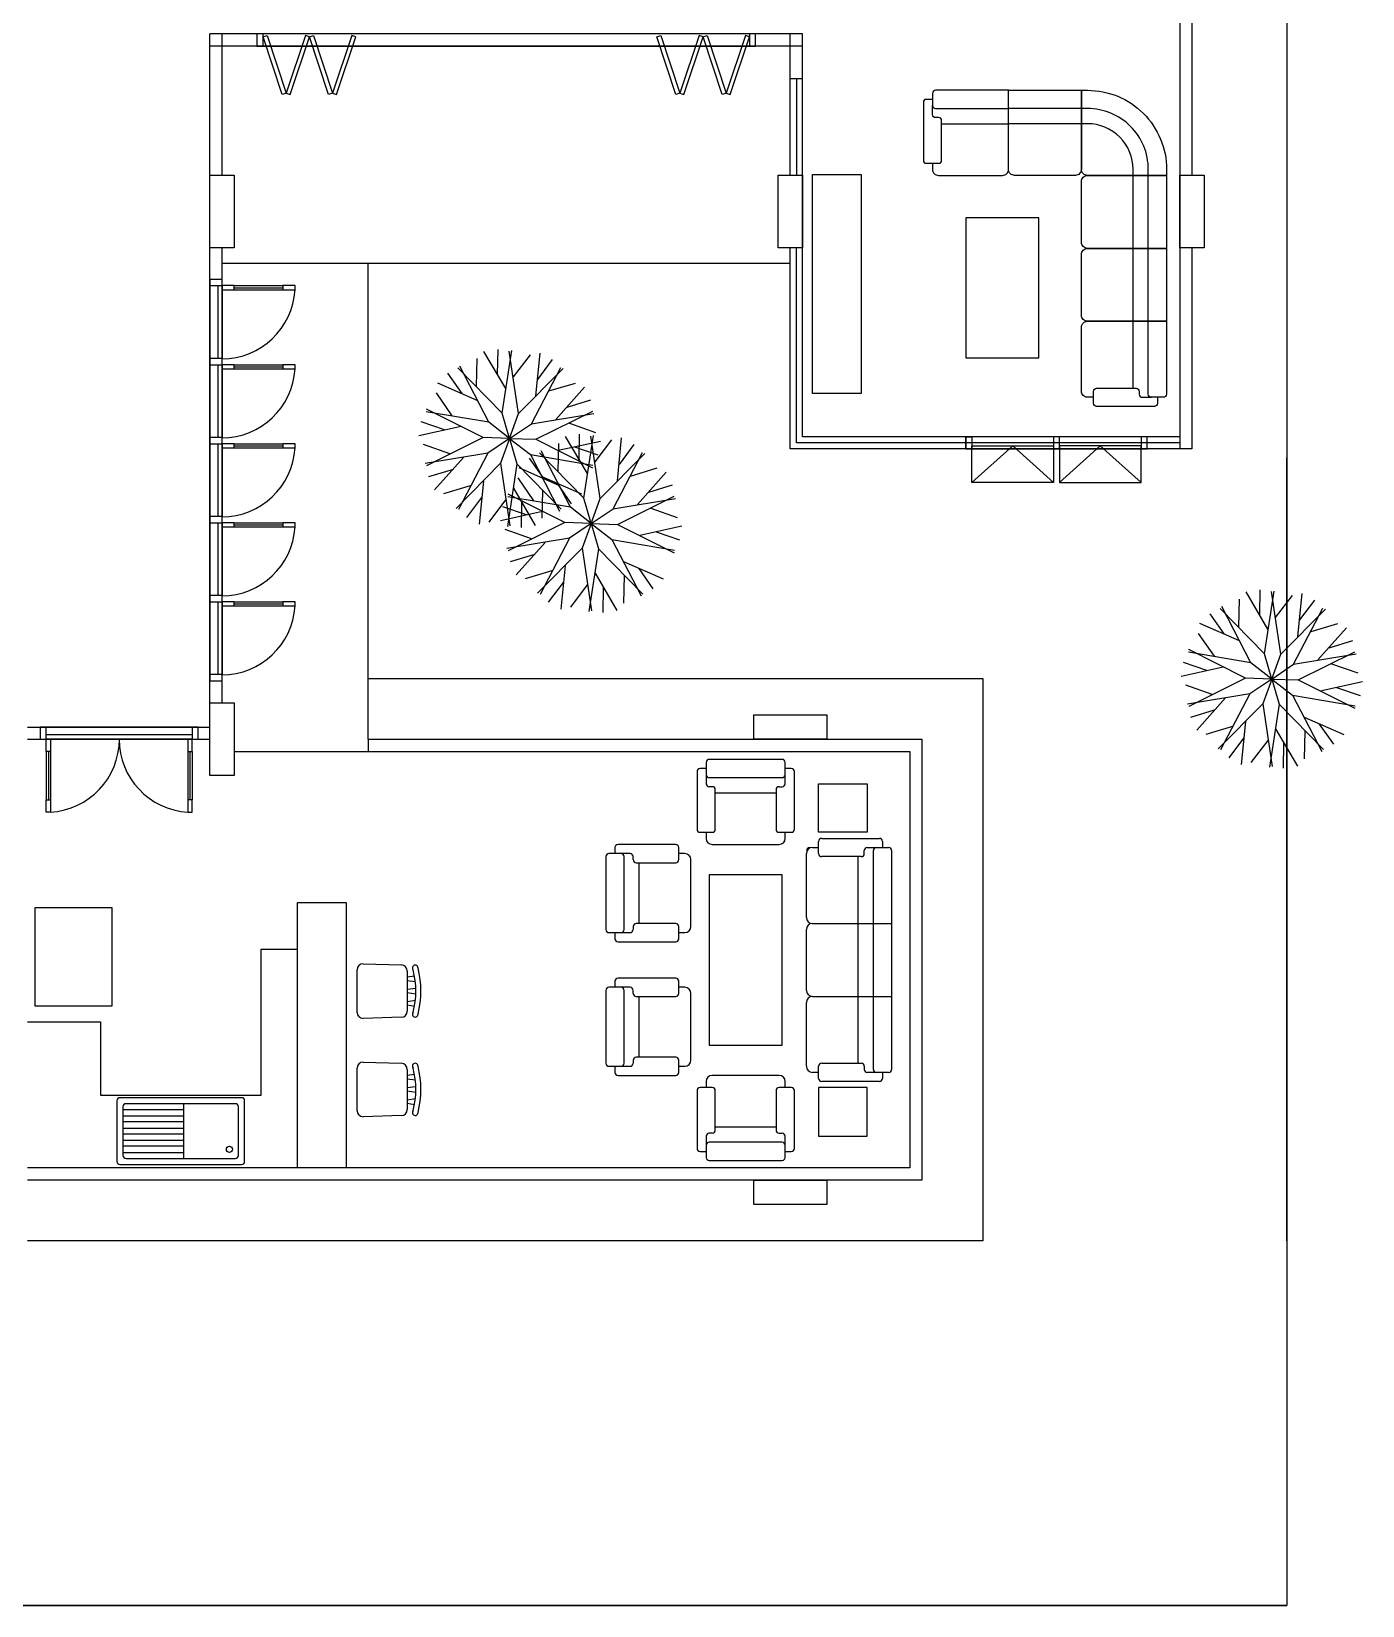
# Model space of a CAD drawing. Header units: inches. Extents: x 232 to 336, y -86 to 33.
# Drawn here: x 283.17 to 294.12, y -56.67 to -43.72 of the extents above; entities that cross this region are included whole.
import ezdxf

# ---------------------------------------------------------------- set-up
doc = ezdxf.new("R2010")
doc.units = ezdxf.units.IN
doc.header["$MEASUREMENT"] = 0
doc.layers.add('con', color=250, linetype='Continuous')

msp = doc.modelspace()

# ---------------------------------------------------------------- linework, layer by layer
at = {"layer": 'con'}
for p, q in [((293.494, -33.441), (293.494, -56.671)), ((292.615, -40.486), (292.615, -47.056)), ((292.715, -40.486), (292.715, -44.903)), ((284.639, -49.544), (284.639, -43.742)), ((289.512, -43.742), (284.639, -43.742)), ((284.739, -44.903), (284.739, -43.742)), ((289.126, -43.742), (285.026, -43.742)), ((285.026, -43.742), (285.026, -43.842)), ((285.076, -43.742), (285.026, -43.742)), ((285.026, -43.742), (285.026, -43.842)), ((285.076, -43.842), (285.076, -43.742)), ((285.076, -43.767), (285.109, -43.756)), ((285.109, -43.756), (285.266, -44.23)), ((285.424, -43.756), (285.266, -44.23)), ((285.457, -43.767), (285.424, -43.756)), ((285.457, -43.767), (285.49, -43.756)), ((285.49, -43.756), (285.648, -44.23)), ((285.805, -43.756), (285.648, -44.23)), ((285.838, -43.767), (285.805, -43.756)), ((288.313, -43.767), (288.347, -43.756)), ((288.347, -43.756), (288.504, -44.23)), ((288.661, -43.756), (288.504, -44.23)), ((288.695, -43.767), (288.661, -43.756)), ((288.695, -43.767), (288.728, -43.756)), ((288.728, -43.756), (288.885, -44.23)), ((289.043, -43.756), (288.885, -44.23)), ((289.076, -43.767), (289.043, -43.756)), ((289.126, -43.742), (289.076, -43.742)), ((289.076, -43.742), (289.076, -43.842)), ((289.126, -43.842), (289.126, -43.742)), ((289.126, -43.842), (289.126, -43.742)), ((289.412, -44.903), (289.412, -43.742)), ((289.512, -47.056), (289.512, -43.742)), ((289.512, -43.842), (284.639, -43.842)), ((285.026, -43.842), (289.126, -43.842)), ((285.026, -43.842), (285.076, -43.842)), ((285.233, -44.241), (285.076, -43.767)), ((285.3, -44.241), (285.457, -43.767)), ((285.614, -44.241), (285.457, -43.767)), ((285.681, -44.241), (285.838, -43.767)), ((288.471, -44.241), (288.313, -43.767)), ((288.537, -44.241), (288.695, -43.767)), ((288.852, -44.241), (288.695, -43.767)), ((288.918, -44.241), (289.076, -43.767)), ((289.076, -43.842), (289.126, -43.842)), ((289.412, -44.11), (289.512, -44.11)), ((289.462, -44.11), (289.462, -44.903)), ((285.266, -44.23), (285.233, -44.241)), ((285.266, -44.23), (285.3, -44.241)), ((285.648, -44.23), (285.614, -44.241)), ((285.648, -44.23), (285.681, -44.241)), ((288.504, -44.23), (288.471, -44.241)), ((288.504, -44.23), (288.537, -44.241)), ((288.885, -44.23), (288.852, -44.241)), ((288.885, -44.23), (288.918, -44.241)), ((291.806, -44.356), (291.206, -44.356)), ((290.656, -44.481), (291.206, -44.481)), ((291.806, -44.481), (291.206, -44.481)), ((284.639, -45.503), (284.639, -44.903)), ((284.639, -44.903), (284.839, -44.903)), ((284.839, -44.903), (284.839, -45.503)), ((289.312, -45.503), (289.312, -44.903)), ((289.312, -44.903), (289.512, -44.903)), ((289.512, -44.903), (289.512, -45.503)), ((289.594, -44.899), (289.994, -44.899)), ((289.594, -46.699), (289.594, -44.899)), ((289.994, -44.899), (289.994, -46.699)), ((292.231, -45.506), (292.231, -44.906)), ((292.356, -45.506), (292.356, -44.906)), ((292.615, -45.503), (292.615, -44.903)), ((292.615, -44.903), (292.815, -44.903)), ((292.815, -44.903), (292.815, -45.503)), ((291.456, -45.256), (290.856, -45.256)), ((290.856, -45.256), (290.856, -46.406)), ((291.456, -46.406), (291.456, -45.256)), ((284.839, -45.503), (284.639, -45.503)), ((284.739, -49.244), (284.739, -45.503)), ((289.512, -45.503), (289.312, -45.503)), ((289.412, -47.156), (289.412, -45.503)), ((289.462, -47.106), (289.462, -45.503)), ((292.231, -46.106), (292.231, -45.506)), ((292.356, -46.106), (292.356, -45.506)), ((292.815, -45.503), (292.615, -45.503)), ((292.715, -45.503), (292.715, -47.156)), ((289.412, -45.631), (284.739, -45.631)), ((285.939, -49.544), (285.939, -45.631)), ((284.639, -45.763), (284.639, -49.063)), ((284.739, -45.763), (284.639, -45.763)), ((284.639, -45.763), (284.639, -45.813)), ((284.739, -45.763), (284.639, -45.763)), ((284.639, -45.813), (284.639, -46.413)), ((284.639, -45.813), (284.739, -45.813)), ((284.704, -45.813), (284.704, -46.413)), ((284.739, -49.063), (284.739, -45.763)), ((284.739, -45.813), (284.739, -45.763)), ((284.739, -45.813), (284.739, -46.413)), ((284.739, -45.813), (284.739, -45.848)), ((284.839, -45.813), (284.739, -45.813)), ((284.839, -45.813), (285.239, -45.813)), ((284.839, -45.848), (284.839, -45.813)), ((284.839, -45.831), (285.239, -45.831)), ((285.239, -45.813), (285.239, -45.848)), ((285.339, -45.813), (285.239, -45.813)), ((285.339, -45.848), (285.339, -45.813)), ((284.739, -45.848), (284.839, -45.848)), ((284.839, -45.848), (285.239, -45.848)), ((285.239, -45.848), (285.339, -45.848)), ((292.231, -46.656), (292.231, -46.106)), ((287.072, -46.66), (286.892, -46.354)), ((287.005, -46.541), (287.008, -46.337)), ((287.043, -46.862), (287.122, -46.346)), ((287.177, -46.866), (287.101, -46.351)), ((284.639, -46.413), (284.639, -46.463)), ((284.739, -46.413), (284.639, -46.413)), ((284.639, -46.463), (284.639, -47.063)), ((284.639, -46.463), (284.739, -46.463)), ((284.704, -46.463), (284.704, -47.063)), ((284.739, -46.463), (284.739, -46.413)), ((284.739, -46.463), (284.739, -47.063)), ((284.739, -46.463), (284.739, -46.498)), ((284.839, -46.463), (284.739, -46.463)), ((284.839, -46.463), (285.239, -46.463)), ((284.839, -46.498), (284.839, -46.463)), ((284.839, -46.481), (285.239, -46.481)), ((285.239, -46.463), (285.239, -46.498)), ((285.339, -46.463), (285.239, -46.463)), ((285.339, -46.498), (285.339, -46.463)), ((286.932, -46.937), (286.693, -46.474)), ((286.832, -46.642), (286.837, -46.413)), ((287.135, -46.564), (287.274, -46.382)), ((287.319, -46.72), (287.354, -46.367)), ((287.335, -46.584), (287.457, -46.421)), ((290.856, -46.406), (291.456, -46.406)), ((284.739, -46.498), (284.839, -46.498)), ((284.839, -46.498), (285.239, -46.498)), ((285.239, -46.498), (285.339, -46.498)), ((286.837, -46.757), (286.512, -46.614)), ((286.712, -46.7), (286.596, -46.533)), ((287.043, -46.862), (286.678, -46.49)), ((287.177, -46.866), (287.544, -46.495)), ((287.283, -46.949), (287.524, -46.487)), ((287.427, -46.679), (287.646, -46.614)), ((286.632, -46.883), (286.502, -46.695)), ((287.483, -46.914), (287.719, -46.648)), ((289.994, -46.699), (289.594, -46.699)), ((286.932, -46.937), (286.418, -46.85)), ((286.887, -47.063), (286.421, -46.829)), ((287.103, -47.07), (287.043, -46.862)), ((287.103, -47.07), (287.177, -46.866)), ((287.283, -46.949), (287.797, -46.864)), ((287.32, -47.077), (287.787, -46.845)), ((287.576, -46.813), (287.771, -46.753)), ((286.704, -46.973), (286.357, -47.049)), ((286.569, -47), (286.377, -46.934)), ((287.103, -47.07), (286.932, -46.937)), ((287.103, -47.07), (287.283, -46.949)), ((287.595, -46.944), (287.81, -47.02)), ((284.639, -47.063), (284.639, -47.113)), ((284.739, -47.063), (284.639, -47.063)), ((284.639, -47.113), (284.639, -47.713)), ((284.639, -47.113), (284.739, -47.113)), ((284.704, -47.113), (284.704, -47.713)), ((284.739, -47.113), (284.739, -47.063)), ((284.739, -47.113), (284.739, -47.713)), ((284.739, -47.113), (284.739, -47.148)), ((284.839, -47.113), (284.739, -47.113)), ((284.839, -47.113), (285.239, -47.113)), ((284.839, -47.148), (284.839, -47.113)), ((284.839, -47.131), (285.239, -47.131)), ((285.239, -47.113), (285.239, -47.148)), ((285.339, -47.113), (285.239, -47.113)), ((285.339, -47.148), (285.339, -47.113)), ((286.612, -47.196), (286.396, -47.12)), ((286.887, -47.063), (286.42, -47.295)), ((287.103, -47.07), (286.887, -47.063)), ((287.103, -47.07), (286.924, -47.191)), ((287.103, -47.07), (287.029, -47.274)), ((287.103, -47.07), (287.32, -47.077)), ((287.103, -47.07), (287.274, -47.203)), ((287.103, -47.07), (287.163, -47.278)), ((287.32, -47.077), (287.786, -47.312)), ((287.502, -47.167), (287.85, -47.091)), ((287.503, -47.341), (287.508, -47.112)), ((287.743, -47.359), (287.564, -47.053)), ((287.676, -47.24), (287.679, -47.036)), ((287.715, -47.561), (287.793, -47.045)), ((287.848, -47.565), (287.772, -47.05)), ((287.807, -47.263), (287.945, -47.081)), ((287.99, -47.419), (288.025, -47.066)), ((288.006, -47.283), (288.128, -47.12)), ((292.615, -47.106), (289.462, -47.106)), ((292.615, -47.056), (289.512, -47.056)), ((290.856, -47.056), (290.906, -47.056)), ((290.856, -47.156), (290.856, -47.056)), ((292.346, -47.056), (290.856, -47.056)), ((290.856, -47.056), (290.856, -47.156)), ((290.906, -47.056), (290.906, -47.156)), ((290.906, -47.131), (291.576, -47.131)), ((290.906, -47.431), (290.906, -47.131)), ((290.906, -47.431), (291.241, -47.131)), ((291.576, -47.056), (290.911, -47.056)), ((291.241, -47.131), (291.576, -47.431)), ((291.626, -47.056), (291.576, -47.056)), ((291.576, -47.056), (291.576, -47.156)), ((291.576, -47.131), (291.576, -47.431)), ((292.296, -47.056), (291.626, -47.056)), ((291.626, -47.156), (291.626, -47.056)), ((291.961, -47.131), (291.626, -47.431)), ((292.296, -47.131), (291.626, -47.131)), ((291.626, -47.131), (291.626, -47.431)), ((292.296, -47.431), (291.961, -47.131)), ((292.346, -47.056), (292.296, -47.056)), ((292.296, -47.056), (292.296, -47.156)), ((292.296, -47.431), (292.296, -47.131)), ((292.346, -47.156), (292.346, -47.056)), ((292.346, -47.156), (292.346, -47.056)), ((292.615, -47.056), (292.615, -47.156)), ((284.739, -47.148), (284.839, -47.148)), ((284.839, -47.148), (285.239, -47.148)), ((285.239, -47.148), (285.339, -47.148)), ((286.924, -47.191), (286.409, -47.276)), ((286.723, -47.227), (286.487, -47.492)), ((286.924, -47.191), (286.682, -47.654)), ((287.384, -47.399), (287.267, -47.232)), ((287.274, -47.203), (287.514, -47.667)), ((287.274, -47.203), (287.788, -47.29)), ((287.715, -47.561), (287.35, -47.189)), ((287.604, -47.636), (287.364, -47.173)), ((287.637, -47.14), (287.829, -47.206)), ((287.848, -47.565), (288.215, -47.195)), ((287.954, -47.648), (288.195, -47.186)), ((292.715, -47.156), (289.412, -47.156)), ((290.906, -47.156), (290.856, -47.156)), ((290.856, -47.156), (292.346, -47.156)), ((291.576, -47.156), (290.911, -47.156)), ((291.576, -47.156), (291.626, -47.156)), ((292.296, -47.156), (291.626, -47.156)), ((292.296, -47.156), (292.346, -47.156)), ((293.494, -53.671), (293.494, -47.23)), ((286.63, -47.327), (286.436, -47.387)), ((287.029, -47.274), (286.663, -47.645)), ((287.029, -47.274), (287.106, -47.789)), ((287.163, -47.278), (287.085, -47.794)), ((287.163, -47.278), (287.528, -47.651)), ((287.508, -47.456), (287.183, -47.313)), ((287.369, -47.383), (287.695, -47.526)), ((288.098, -47.379), (288.317, -47.313)), ((288.154, -47.613), (288.391, -47.347)), ((286.78, -47.461), (286.56, -47.526)), ((286.888, -47.42), (286.853, -47.774)), ((287.135, -47.48), (287.314, -47.787)), ((287.303, -47.582), (287.173, -47.394)), ((287.375, -47.499), (287.369, -47.727)), ((287.494, -47.441), (287.611, -47.607)), ((288.248, -47.512), (288.442, -47.452)), ((291.576, -47.431), (290.906, -47.431)), ((291.626, -47.431), (292.296, -47.431)), ((286.872, -47.556), (286.749, -47.719)), ((287.071, -47.576), (286.932, -47.758)), ((287.241, -47.699), (287.048, -47.633)), ((287.604, -47.636), (287.09, -47.549)), ((287.558, -47.762), (287.092, -47.528)), ((287.201, -47.6), (287.198, -47.803)), ((287.775, -47.769), (287.604, -47.636)), ((287.775, -47.769), (287.715, -47.561)), ((287.775, -47.769), (287.848, -47.565)), ((287.775, -47.769), (287.954, -47.648)), ((287.954, -47.648), (288.469, -47.563)), ((287.991, -47.777), (288.458, -47.544)), ((288.266, -47.643), (288.482, -47.719)), ((284.639, -47.713), (284.639, -47.763)), ((284.739, -47.713), (284.639, -47.713)), ((284.639, -47.763), (284.639, -48.363)), ((284.639, -47.763), (284.739, -47.763)), ((284.704, -47.763), (284.704, -48.363)), ((284.739, -47.763), (284.739, -47.713)), ((284.739, -47.763), (284.739, -48.363)), ((284.739, -47.763), (284.739, -47.798)), ((284.839, -47.763), (284.739, -47.763)), ((284.839, -47.763), (285.239, -47.763)), ((284.839, -47.798), (284.839, -47.763)), ((285.239, -47.763), (285.239, -47.798)), ((285.339, -47.763), (285.239, -47.763)), ((285.339, -47.798), (285.339, -47.763)), ((287.375, -47.672), (287.028, -47.748)), ((287.558, -47.762), (287.091, -47.994)), ((287.775, -47.769), (287.558, -47.762)), ((287.775, -47.769), (287.595, -47.891)), ((287.775, -47.769), (287.701, -47.973)), ((287.775, -47.769), (287.991, -47.777)), ((287.775, -47.769), (287.945, -47.902)), ((287.775, -47.769), (287.834, -47.977)), ((287.991, -47.777), (288.457, -48.011)), ((284.739, -47.798), (284.839, -47.798)), ((284.839, -47.781), (285.239, -47.781)), ((284.839, -47.798), (285.239, -47.798)), ((285.239, -47.798), (285.339, -47.798)), ((287.283, -47.895), (287.067, -47.819)), ((287.595, -47.891), (287.08, -47.975)), ((287.595, -47.891), (287.354, -48.353)), ((287.945, -47.902), (288.185, -48.366)), ((287.945, -47.902), (288.459, -47.989)), ((288.174, -47.866), (288.521, -47.79)), ((288.308, -47.839), (288.501, -47.905)), ((287.301, -48.026), (287.107, -48.086)), ((287.395, -47.926), (287.158, -48.191)), ((287.701, -47.973), (287.334, -48.344)), ((287.701, -47.973), (287.777, -48.488)), ((287.834, -47.977), (287.756, -48.493)), ((287.834, -47.977), (288.199, -48.35)), ((287.451, -48.16), (287.232, -48.225)), ((287.559, -48.119), (287.524, -48.473)), ((288.041, -48.082), (288.366, -48.225)), ((288.165, -48.14), (288.282, -48.306)), ((287.543, -48.255), (287.421, -48.418)), ((287.742, -48.275), (287.604, -48.457)), ((287.806, -48.179), (287.985, -48.486)), ((288.046, -48.198), (288.041, -48.426)), ((284.639, -48.363), (284.639, -48.413)), ((284.739, -48.363), (284.639, -48.363)), ((284.639, -48.413), (284.639, -49.013)), ((284.639, -48.413), (284.739, -48.413)), ((284.704, -48.413), (284.704, -49.013)), ((284.739, -48.413), (284.739, -48.363)), ((284.739, -48.413), (284.739, -49.013)), ((284.739, -48.413), (284.739, -48.448)), ((284.839, -48.413), (284.739, -48.413)), ((284.839, -48.413), (285.239, -48.413)), ((284.839, -48.448), (284.839, -48.413)), ((285.239, -48.413), (285.239, -48.448)), ((285.339, -48.413), (285.239, -48.413)), ((285.339, -48.448), (285.339, -48.413)), ((287.873, -48.299), (287.87, -48.502)), ((293.1, -48.62), (293.105, -48.392)), ((293.34, -48.639), (293.16, -48.332)), ((293.273, -48.519), (293.276, -48.316)), ((293.311, -48.841), (293.39, -48.325)), ((293.445, -48.845), (293.369, -48.33)), ((293.403, -48.543), (293.542, -48.361)), ((293.587, -48.699), (293.622, -48.345)), ((293.603, -48.563), (293.725, -48.4)), ((284.739, -48.448), (284.839, -48.448)), ((284.839, -48.431), (285.239, -48.431)), ((284.839, -48.448), (285.239, -48.448)), ((285.239, -48.448), (285.339, -48.448)), ((292.98, -48.678), (292.864, -48.512)), ((293.311, -48.841), (292.946, -48.468)), ((293.2, -48.916), (292.961, -48.452)), ((293.445, -48.845), (293.812, -48.474)), ((293.551, -48.928), (293.792, -48.465)), ((292.9, -48.862), (292.769, -48.674)), ((293.105, -48.736), (292.78, -48.593)), ((293.695, -48.658), (293.914, -48.593)), ((293.751, -48.892), (293.987, -48.627)), ((293.155, -49.042), (292.689, -48.807)), ((293.844, -48.792), (294.039, -48.732)), ((292.837, -48.979), (292.645, -48.913)), ((293.2, -48.916), (292.686, -48.829)), ((293.371, -49.049), (293.2, -48.916)), ((293.371, -49.049), (293.311, -48.841)), ((293.371, -49.049), (293.445, -48.845)), ((293.371, -49.049), (293.551, -48.928)), ((293.551, -48.928), (294.065, -48.843)), ((293.588, -49.056), (294.055, -48.824)), ((293.863, -48.923), (294.078, -48.999)), ((284.639, -49.013), (284.639, -49.063)), ((284.739, -49.013), (284.639, -49.013)), ((284.639, -49.063), (284.739, -49.063)), ((284.639, -49.063), (284.739, -49.063)), ((284.739, -49.063), (284.739, -49.013)), ((285.939, -49.044), (290.994, -49.044)), ((290.994, -49.044), (290.994, -53.671)), ((292.972, -48.952), (292.625, -49.028)), ((293.155, -49.042), (292.688, -49.274)), ((293.371, -49.049), (293.155, -49.042)), ((293.371, -49.049), (293.192, -49.17)), ((293.371, -49.049), (293.297, -49.253)), ((293.371, -49.049), (293.588, -49.056)), ((293.371, -49.049), (293.542, -49.182)), ((293.371, -49.049), (293.431, -49.257)), ((293.588, -49.056), (294.054, -49.29)), ((293.77, -49.146), (294.118, -49.07)), ((292.88, -49.175), (292.664, -49.099)), ((293.192, -49.17), (292.677, -49.255)), ((293.192, -49.17), (292.95, -49.632)), ((293.542, -49.182), (293.782, -49.645)), ((293.542, -49.182), (294.056, -49.269)), ((293.905, -49.119), (294.097, -49.185)), ((284.639, -49.844), (284.639, -49.244)), ((284.639, -49.244), (284.839, -49.244)), ((284.839, -49.244), (284.839, -49.844)), ((292.898, -49.306), (292.704, -49.366)), ((292.991, -49.205), (292.755, -49.471)), ((293.297, -49.253), (292.931, -49.624)), ((293.297, -49.253), (293.374, -49.768)), ((293.431, -49.257), (293.352, -49.773)), ((293.431, -49.257), (293.796, -49.629)), ((283.139, -49.444), (284.639, -49.444)), ((283.293, -49.444), (283.243, -49.444)), ((283.243, -49.444), (283.243, -49.544)), ((284.543, -49.444), (283.243, -49.444)), ((283.243, -49.444), (283.243, -49.544)), ((284.493, -49.444), (283.293, -49.444)), ((283.293, -49.544), (283.293, -49.444)), ((284.543, -49.444), (284.493, -49.444)), ((284.493, -49.444), (284.493, -49.544)), ((284.543, -49.544), (284.543, -49.444)), ((284.543, -49.544), (284.543, -49.444)), ((289.112, -49.544), (289.112, -49.344)), ((289.112, -49.344), (289.712, -49.344)), ((289.712, -49.344), (289.712, -49.544)), ((293.048, -49.44), (292.828, -49.505)), ((293.156, -49.399), (293.121, -49.752)), ((293.403, -49.459), (293.582, -49.765)), ((293.637, -49.362), (293.963, -49.505)), ((293.762, -49.419), (293.879, -49.586)), ((283.139, -49.544), (284.639, -49.544)), ((283.243, -49.544), (283.293, -49.544)), ((283.243, -49.544), (284.543, -49.544)), ((284.493, -49.509), (283.293, -49.509)), ((284.493, -49.544), (283.293, -49.544)), ((283.293, -49.544), (283.328, -49.544)), ((283.293, -49.644), (283.293, -49.544)), ((283.328, -49.544), (283.328, -49.644)), ((284.493, -49.544), (284.458, -49.544)), ((284.458, -49.544), (284.458, -49.644)), ((284.493, -49.544), (284.543, -49.544)), ((284.493, -49.644), (284.493, -49.544)), ((285.939, -49.544), (290.494, -49.544)), ((285.939, -49.544), (285.939, -49.644)), ((289.712, -49.544), (289.112, -49.544)), ((290.494, -49.544), (290.494, -53.171)), ((293.139, -49.535), (293.017, -49.698)), ((293.339, -49.555), (293.2, -49.737)), ((293.469, -49.578), (293.466, -49.782)), ((293.643, -49.477), (293.637, -49.706)), ((283.293, -49.644), (283.293, -50.044)), ((283.328, -49.644), (283.293, -49.644)), ((283.31, -49.644), (283.31, -50.044)), ((283.328, -49.644), (283.328, -50.044)), ((284.458, -49.644), (284.458, -50.044)), ((284.458, -49.644), (284.493, -49.644)), ((284.475, -49.644), (284.475, -50.044)), ((284.493, -49.644), (284.493, -50.044)), ((284.839, -49.644), (290.394, -49.644)), ((289.345, -49.71), (288.745, -49.71)), ((290.394, -49.644), (290.394, -53.071)), ((284.839, -49.844), (284.639, -49.844)), ((288.645, -49.81), (288.645, -50.285)), ((288.72, -49.785), (288.67, -49.785)), ((288.72, -49.735), (288.72, -49.835)), ((288.72, -49.835), (288.72, -49.91)), ((289.37, -49.785), (289.37, -49.735)), ((289.42, -49.785), (289.37, -49.785)), ((289.37, -49.835), (289.37, -49.785)), ((289.37, -49.91), (289.37, -49.835)), ((289.445, -50.285), (289.445, -49.81)), ((288.745, -49.86), (289.345, -49.86)), ((288.77, -49.935), (288.745, -49.935)), ((288.795, -50.285), (288.795, -49.96)), ((289.295, -49.96), (289.295, -50.285)), ((289.32, -49.935), (289.345, -49.935)), ((289.645, -50.31), (289.645, -49.91)), ((289.645, -49.91), (290.045, -49.91)), ((290.045, -49.91), (290.045, -50.31)), ((283.293, -50.044), (283.328, -50.044)), ((283.293, -50.144), (283.293, -50.044)), ((283.328, -50.044), (283.328, -50.144)), ((284.493, -50.044), (284.458, -50.044)), ((284.458, -50.044), (284.458, -50.144)), ((284.493, -50.144), (284.493, -50.044)), ((288.795, -49.985), (289.295, -49.985)), ((283.328, -50.144), (283.293, -50.144)), ((284.458, -50.144), (284.493, -50.144)), ((288.67, -50.31), (288.77, -50.31)), ((288.72, -50.31), (288.72, -50.36)), ((289.32, -50.31), (289.37, -50.31)), ((289.37, -50.31), (289.42, -50.31)), ((289.37, -50.36), (289.37, -50.31)), ((290.045, -50.31), (289.645, -50.31)), ((289.67, -50.36), (290.145, -50.36)), ((287.97, -50.485), (287.92, -50.485)), ((287.97, -50.435), (287.97, -50.485)), ((288.02, -50.485), (287.97, -50.485)), ((288.47, -50.41), (287.995, -50.41)), ((288.095, -50.485), (288.02, -50.485)), ((288.495, -50.485), (288.495, -50.435)), ((288.545, -50.485), (288.495, -50.485)), ((288.495, -50.535), (288.495, -50.485)), ((288.77, -50.41), (289.32, -50.41)), ((289.545, -51.01), (289.545, -50.485)), ((289.595, -50.435), (289.645, -50.435)), ((289.645, -50.435), (289.645, -50.385)), ((289.645, -50.485), (289.645, -50.435)), ((290.02, -50.485), (290.02, -50.46)), ((290.045, -50.435), (290.12, -50.435)), ((290.095, -52.26), (290.095, -50.46)), ((290.12, -50.435), (290.17, -50.435)), ((290.17, -50.385), (290.17, -50.435)), ((290.17, -50.435), (290.22, -50.435)), ((290.245, -50.46), (290.245, -52.26)), ((287.895, -50.51), (287.895, -51.11)), ((288.045, -51.11), (288.045, -50.51)), ((288.12, -50.535), (288.12, -50.51)), ((288.145, -50.56), (288.47, -50.56)), ((288.17, -51.06), (288.17, -50.56)), ((288.595, -51.085), (288.595, -50.535)), ((289.995, -50.51), (289.67, -50.51)), ((289.97, -52.21), (289.97, -50.51)), ((289.345, -50.66), (288.745, -50.66)), ((288.745, -50.66), (288.745, -52.06)), ((289.345, -52.06), (289.345, -50.66)), ((285.359, -51.271), (285.359, -50.888)), ((285.359, -50.888), (285.759, -50.888)), ((285.759, -50.888), (285.759, -53.071)), ((283.203, -50.928, 0), (283.832, -50.928, 0)), ((283.203, -51.741, 0), (283.203, -50.928, 0)), ((283.832, -50.928, 0), (283.832, -51.741, 0)), ((287.92, -51.135), (288.02, -51.135)), ((287.97, -51.135), (287.97, -51.185)), ((288.02, -51.135), (288.095, -51.135)), ((288.12, -51.085), (288.12, -51.11)), ((288.47, -51.06), (288.145, -51.06)), ((288.495, -51.185), (288.495, -51.085)), ((288.495, -51.135), (288.545, -51.135)), ((289.545, -51.61), (289.545, -51.11)), ((289.595, -51.06), (290.095, -51.06)), ((290.095, -51.06), (290.245, -51.06)), ((285.059, -52.471), (285.059, -51.271)), ((285.059, -51.271), (285.359, -51.271)), ((285.359, -53.071), (285.359, -51.271)), ((287.995, -51.21), (288.47, -51.21)), ((285.899, -51.391), (286.214, -51.401)), ((285.849, -51.791), (285.849, -51.441)), ((286.262, -51.451), (286.262, -51.781)), ((286.262, -51.499), (286.322, -51.49)), ((286.33, -51.541), (286.262, -51.531)), ((287.97, -51.535), (287.97, -51.585)), ((288.47, -51.51), (287.995, -51.51)), ((288.495, -51.585), (288.495, -51.535)), ((286.262, -51.599), (286.333, -51.591)), ((286.333, -51.641), (286.262, -51.631)), ((287.895, -51.61), (287.895, -52.21)), ((287.97, -51.585), (287.92, -51.585)), ((288.02, -51.585), (287.97, -51.585)), ((288.095, -51.585), (288.02, -51.585)), ((288.045, -52.21), (288.045, -51.61)), ((288.12, -51.635), (288.12, -51.61)), ((288.145, -51.66), (288.47, -51.66)), ((288.17, -52.16), (288.17, -51.66)), ((288.545, -51.585), (288.495, -51.585)), ((288.495, -51.635), (288.495, -51.585)), ((288.595, -52.185), (288.595, -51.635)), ((289.595, -51.66), (290.095, -51.66)), ((290.095, -51.66), (290.245, -51.66)), ((283.832, -51.741, 0), (283.203, -51.741, 0)), ((286.262, -51.702), (286.33, -51.691)), ((286.322, -51.742), (286.262, -51.731)), ((289.545, -52.235), (289.545, -51.71)), ((283.139, -51.868), (283.739, -51.868)), ((283.739, -51.868), (283.739, -52.471)), ((286.214, -51.831), (285.899, -51.841)), ((288.47, -52.16), (288.145, -52.16)), ((288.745, -52.06), (289.345, -52.06)), ((285.849, -52.6), (285.849, -52.25)), ((285.899, -52.2), (286.214, -52.21)), ((286.262, -52.26), (286.262, -52.59)), ((286.262, -52.307), (286.322, -52.299)), ((287.92, -52.235), (288.02, -52.235)), ((287.97, -52.235), (287.97, -52.285)), ((287.995, -52.31), (288.47, -52.31)), ((288.02, -52.235), (288.095, -52.235)), ((288.12, -52.185), (288.12, -52.21)), ((288.495, -52.285), (288.495, -52.185)), ((288.495, -52.235), (288.545, -52.235)), ((289.32, -52.31), (288.77, -52.31)), ((289.645, -52.285), (289.595, -52.285)), ((289.645, -52.335), (289.645, -52.235)), ((289.67, -52.21), (289.995, -52.21)), ((290.02, -52.235), (290.02, -52.26)), ((290.12, -52.285), (290.045, -52.285)), ((290.22, -52.285), (290.12, -52.285)), ((290.17, -52.285), (290.17, -52.335)), ((286.33, -52.35), (286.262, -52.34)), ((286.262, -52.408), (286.333, -52.4)), ((286.333, -52.45), (286.262, -52.44)), ((288.645, -52.435), (288.645, -52.91)), ((288.72, -52.41), (288.67, -52.41)), ((288.72, -52.36), (288.72, -52.41)), ((288.77, -52.41), (288.72, -52.41)), ((288.795, -52.76), (288.795, -52.435)), ((289.295, -52.435), (289.295, -52.76)), ((289.42, -52.41), (289.32, -52.41)), ((289.37, -52.41), (289.37, -52.36)), ((289.445, -52.91), (289.445, -52.435)), ((289.645, -52.41), (289.645, -52.81)), ((290.045, -52.41), (289.645, -52.41)), ((290.145, -52.36), (289.67, -52.36)), ((290.045, -52.81), (290.045, -52.41)), ((283.739, -52.471), (285.059, -52.471)), ((283.874, -52.518), (283.874, -53.018)), ((284.899, -52.493), (283.899, -52.493)), ((283.924, -52.568), (283.924, -52.968)), ((284.849, -52.543), (283.949, -52.543)), ((284.424, -52.993), (284.424, -52.543)), ((284.874, -52.968), (284.874, -52.568)), ((284.924, -53.018), (284.924, -52.518)), ((286.262, -52.511), (286.33, -52.5)), ((286.322, -52.551), (286.262, -52.54)), ((284.424, -52.593), (283.924, -52.593)), ((283.924, -52.643), (284.424, -52.643)), ((284.424, -52.693), (283.924, -52.693)), ((286.214, -52.64), (285.899, -52.65)), ((283.924, -52.743), (284.424, -52.743)), ((284.424, -52.793), (283.924, -52.793)), ((288.72, -52.81), (288.72, -52.885)), ((288.77, -52.785), (288.745, -52.785)), ((289.295, -52.735), (288.795, -52.735)), ((289.32, -52.785), (289.345, -52.785)), ((289.37, -52.885), (289.37, -52.81)), ((289.645, -52.81), (290.045, -52.81)), ((283.924, -52.843), (284.424, -52.843)), ((284.424, -52.893), (283.924, -52.893)), ((283.924, -52.943), (284.424, -52.943)), ((288.67, -52.935), (288.72, -52.935)), ((288.72, -52.885), (288.72, -52.935)), ((288.72, -52.935), (288.72, -52.985)), ((289.345, -52.86), (288.745, -52.86)), ((289.37, -52.985), (289.37, -52.885)), ((289.37, -52.935), (289.42, -52.935)), ((290.394, -53.071), (283.139, -53.071)), ((285.659, -53.071), (283.42, -53.071)), ((283.899, -53.043), (284.399, -53.043)), ((283.949, -52.993), (284.849, -52.993)), ((284.399, -53.043), (284.899, -53.043)), ((285.759, -53.071), (285.359, -53.071)), ((288.745, -53.01), (289.345, -53.01)), ((290.494, -53.171), (283.139, -53.171)), ((289.112, -53.371), (289.112, -53.171)), ((289.112, -53.171), (289.712, -53.171)), ((289.712, -53.171), (289.712, -53.371)), ((289.712, -53.371), (289.112, -53.371)), ((290.994, -53.671), (283.139, -53.671)), ((293.494, -56.671), (277.594, -56.671)), ((277.594, -56.671), (293.494, -56.671))]:
    msp.add_line(p, q, dxfattribs=at)
for points in [[(290.581, -44.281), (290.531, -44.281, 0.414214), (290.506, -44.306), (290.506, -44.781, 0.414214), (290.531, -44.806), (290.631, -44.806, 0.414214), (290.656, -44.781), (290.656, -44.456, 0.414214), (290.631, -44.431), (290.606, -44.431, -0.414214), (290.581, -44.406), (290.581, -44.331)], [(290.581, -44.806), (290.581, -44.856, 0.414214), (290.631, -44.906), (291.156, -44.906, 0.414214), (291.206, -44.856), (291.206, -44.206), (290.606, -44.206)], [(290.606, -44.206, 0.414214), (290.581, -44.231), (290.581, -44.331, 0.414214), (290.606, -44.356)], [(292.356, -44.906), (292.356, -44.856, 0.414214), (291.856, -44.356), (291.806, -44.356)], [(292.231, -44.906), (292.231, -44.856, 0.414214), (291.856, -44.481), (291.806, -44.481)], [(291.906, -46.731), (291.856, -46.731, -0.414214), (291.806, -46.681), (291.806, -46.156, -0.414214), (291.856, -46.106), (292.506, -46.106), (292.506, -46.706)], [(292.431, -46.731), (292.431, -46.781, -0.414214), (292.406, -46.806), (291.931, -46.806, -0.414214), (291.906, -46.781), (291.906, -46.681, -0.414214), (291.931, -46.656), (292.256, -46.656, -0.414214), (292.281, -46.681), (292.281, -46.706, 0.414214), (292.306, -46.731), (292.381, -46.731)], [(292.506, -46.706, -0.414214), (292.481, -46.731), (292.381, -46.731, -0.414214), (292.356, -46.706)]]:
    msp.add_lwpolyline(points, format="xyb", dxfattribs=at)
for points in [[(291.256, -44.906, -0.414214), (291.206, -44.856), (291.206, -44.206), (291.806, -44.206), (291.806, -44.856, -0.414214), (291.756, -44.906)], [(292.506, -44.906), (291.856, -44.906, -0.414214), (291.806, -44.856), (291.806, -44.206), (291.856, -44.206, -0.414214), (292.506, -44.856)], [(291.806, -44.956, -0.414214), (291.856, -44.906), (292.506, -44.906), (292.506, -45.506), (291.856, -45.506, -0.414214), (291.806, -45.456)], [(291.806, -45.556, -0.414214), (291.856, -45.506), (292.506, -45.506), (292.506, -46.106), (291.856, -46.106, -0.414214), (291.806, -46.056)]]:
    msp.add_lwpolyline(points, format="xyb", close=True, dxfattribs=at)
for points in [[(290.606, -44.356), (291.206, -44.356)], [(292.356, -46.706), (292.356, -46.106)]]:
    msp.add_lwpolyline(points, dxfattribs=at)
msp.add_circle((284.799, -52.918), 0.025, dxfattribs=at)
for centre, radius, start, end in [((284.739, -45.813), 0.601, 270, 356.6615), ((284.739, -46.463), 0.601, 270, 356.6615), ((284.739, -47.113), 0.601, 270, 356.6615), ((284.739, -47.763), 0.601, 270, 356.6615), ((284.739, -48.413), 0.601, 270, 356.6615), ((283.293, -49.544), 0.601, 273.3385, 0), ((284.493, -49.544), 0.601, 180, 266.6615), ((288.745, -49.735), 0.025, 90, 180), ((289.345, -49.735), 0.025, 0, 90), ((288.67, -49.81), 0.025, 90, 180), ((288.745, -49.835), 0.025, 180, 270), ((289.345, -49.835), 0.025, 270, 0), ((289.42, -49.81), 0.025, 360, 90), ((288.745, -49.91), 0.025, 180, 270), ((288.77, -49.96), 0.025, 0, 90), ((289.32, -49.96), 0.025, 90, 180), ((289.345, -49.91), 0.025, 270, 360), ((288.67, -50.285), 0.025, 180, 270), ((288.77, -50.36), 0.05, 180, 270), ((288.77, -50.285), 0.025, 270, 360), ((289.32, -50.285), 0.025, 180, 270), ((289.32, -50.36), 0.05, 270, 0), ((289.42, -50.285), 0.025, 270, 360), ((289.67, -50.385), 0.025, 90, 180), ((290.145, -50.385), 0.025, 360, 90), ((287.92, -50.51), 0.025, 90, 180), ((287.995, -50.435), 0.025, 90, 180), ((288.02, -50.51), 0.025, 0, 90), ((288.095, -50.51), 0.025, 0, 90), ((288.47, -50.435), 0.025, 0, 90), ((288.545, -50.535), 0.05, 0, 90), ((289.57, -50.46), 0.025, 90, 180), ((289.595, -50.485), 0.05, 90, 180), ((289.67, -50.485), 0.025, 180, 270), ((289.995, -50.485), 0.025, 270, 0), ((290.045, -50.46), 0.025, 90, 180), ((290.12, -50.46), 0.025, 90, 180), ((290.22, -50.46), 0.025, 360, 90), ((288.145, -50.535), 0.025, 180, 270), ((288.47, -50.535), 0.025, 270, 0), ((289.595, -51.01), 0.05, 180, 270), ((287.92, -51.11), 0.025, 180, 270), ((288.02, -51.11), 0.025, 270, 0), ((288.095, -51.11), 0.025, 270, 0), ((288.145, -51.085), 0.025, 90, 180), ((288.47, -51.085), 0.025, 0, 90), ((288.545, -51.085), 0.05, 270, 0), ((289.595, -51.11), 0.05, 90, 180), ((287.995, -51.185), 0.025, 180, 270), ((288.47, -51.185), 0.025, 270, 0), ((285.899, -51.441), 0.05, 90, 180), ((286.212, -51.451), 0.05, 359.9671, 88.1788), ((286.327, -51.425), 0.0233, 356.752, 225.1906), ((285.668, -51.616), 0.665, 344.7616, 15.2384), ((285.605, -51.616), 0.769, 345.6786, 14.3214), ((287.995, -51.535), 0.025, 90, 180), ((288.47, -51.535), 0.025, 0, 90), ((287.92, -51.61), 0.025, 90, 180), ((288.02, -51.61), 0.025, 0, 90), ((288.095, -51.61), 0.025, 0, 90), ((288.145, -51.635), 0.025, 180, 270), ((288.47, -51.635), 0.025, 270, 0), ((288.545, -51.635), 0.05, 0, 90), ((289.595, -51.61), 0.05, 180, 270), ((289.595, -51.71), 0.05, 90, 180), ((285.899, -51.791), 0.05, 180, 270), ((286.212, -51.781), 0.05, 271.8224, 359.9671), ((286.327, -51.807), 0.0233, 134.8094, 3.248), ((288.145, -52.185), 0.025, 90, 180), ((288.47, -52.185), 0.025, 0, 90), ((285.899, -52.25), 0.05, 90, 180), ((286.212, -52.26), 0.05, 359.9671, 88.1788), ((286.327, -52.233), 0.0233, 356.752, 225.1906), ((285.668, -52.425), 0.665, 344.7616, 15.2384), ((285.605, -52.425), 0.769, 345.6786, 14.3214), ((287.92, -52.21), 0.025, 180, 270), ((287.995, -52.285), 0.025, 180, 270), ((288.02, -52.21), 0.025, 270, 0), ((288.095, -52.21), 0.025, 270, 0), ((288.47, -52.285), 0.025, 270, 0), ((288.545, -52.185), 0.05, 270, 0), ((288.77, -52.36), 0.05, 90, 180), ((289.32, -52.36), 0.05, 360, 90), ((289.595, -52.235), 0.05, 180, 270), ((289.67, -52.235), 0.025, 90, 180), ((289.995, -52.235), 0.025, 0, 90), ((290.045, -52.26), 0.025, 180, 270), ((290.12, -52.26), 0.025, 180, 270), ((290.22, -52.26), 0.025, 270, 0), ((288.67, -52.435), 0.025, 90, 180), ((288.77, -52.435), 0.025, 0, 90), ((289.32, -52.435), 0.025, 90, 180), ((289.42, -52.435), 0.025, 0, 90), ((289.67, -52.335), 0.025, 180, 270), ((290.145, -52.335), 0.025, 270, 0), ((283.899, -52.518), 0.025, 90, 180), ((283.949, -52.568), 0.025, 90, 180), ((284.849, -52.568), 0.025, 360, 90), ((284.899, -52.518), 0.025, 360, 90), ((285.899, -52.6), 0.05, 180, 270), ((286.212, -52.59), 0.05, 271.8224, 359.9671), ((286.327, -52.616), 0.0233, 134.8094, 3.248), ((288.745, -52.81), 0.025, 90, 180), ((288.77, -52.76), 0.025, 270, 0), ((289.32, -52.76), 0.025, 180, 270), ((289.345, -52.81), 0.025, 0, 90), ((288.67, -52.91), 0.025, 180, 270), ((288.745, -52.885), 0.025, 90, 180), ((289.345, -52.885), 0.025, 0, 90), ((289.42, -52.91), 0.025, 270, 360), ((283.899, -53.018), 0.025, 180, 270), ((283.949, -52.968), 0.025, 180, 270), ((284.849, -52.968), 0.025, 270, 360), ((284.899, -53.018), 0.025, 270, 360), ((288.745, -52.985), 0.025, 180, 270), ((289.345, -52.985), 0.025, 270, 0)]:
    msp.add_arc(centre, radius, start, end, dxfattribs=at)

doc.saveas('drawing.dxf')
